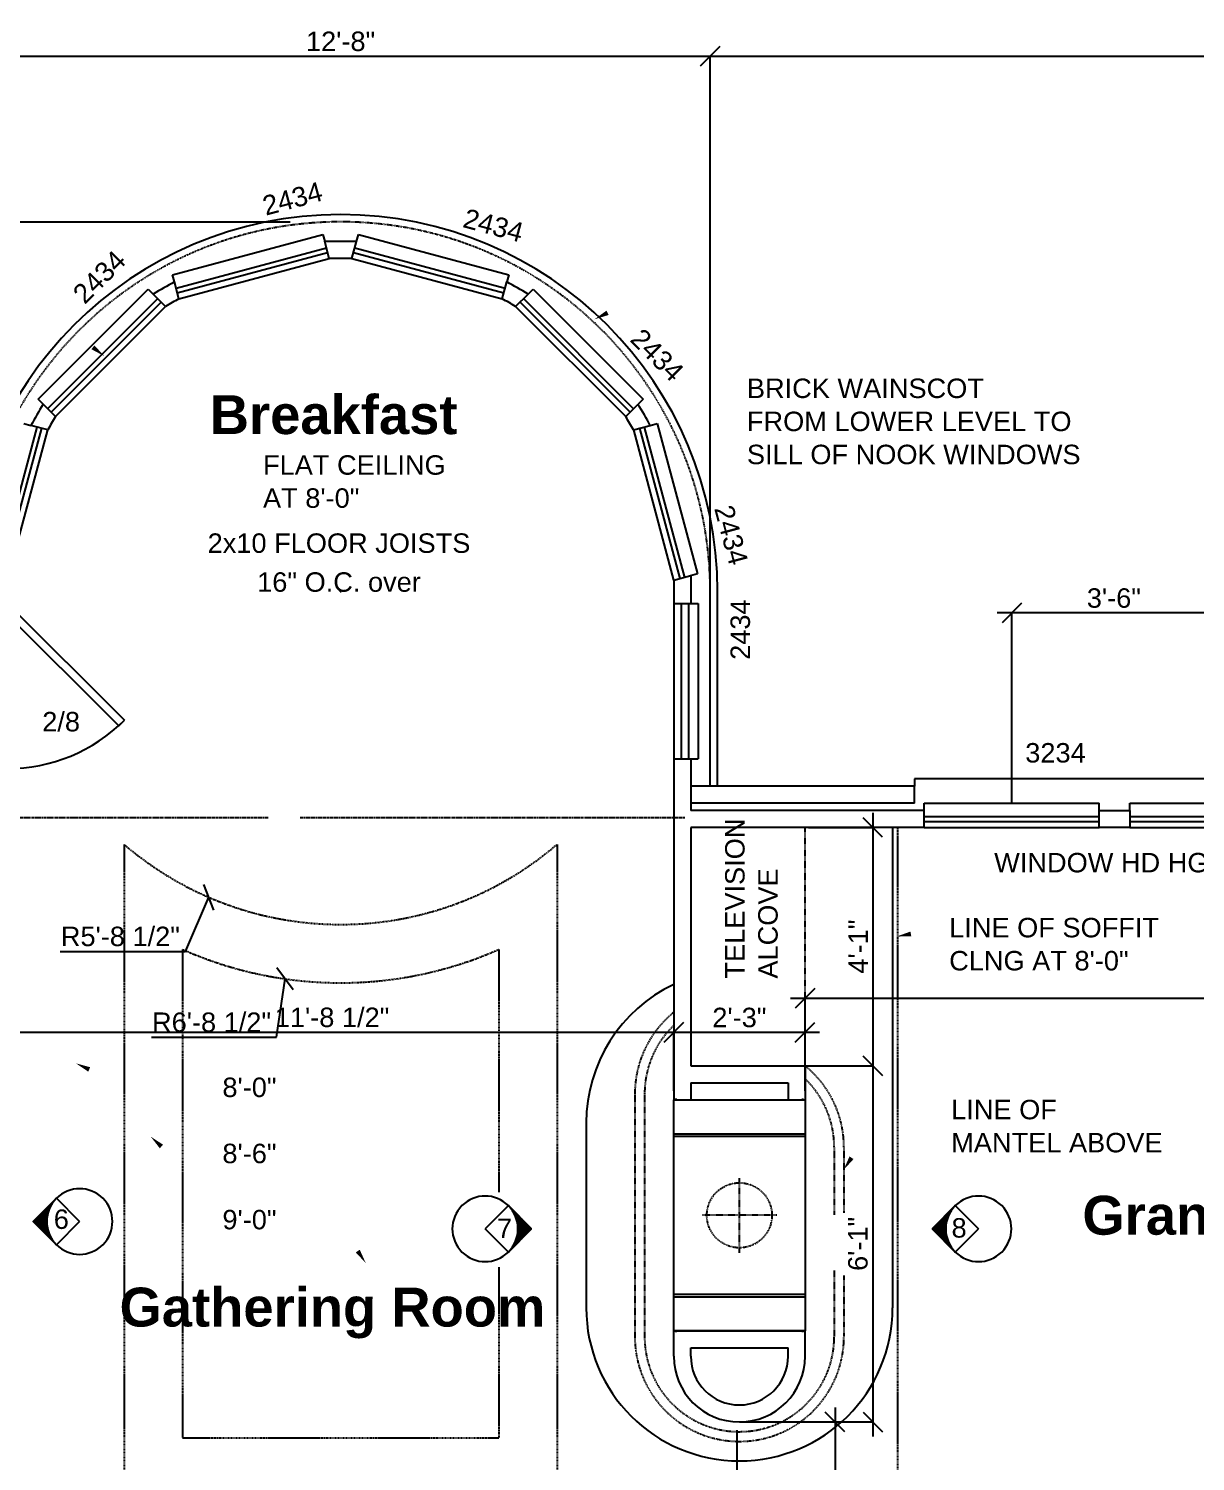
# Model space of a CAD drawing. Header units: inches. Extents: x 8 to 1535, y 73 to 1076.
# Drawn here: x 916.5 to 1156.4, y 733.8 to 1028.4 of the extents above; entities that cross this region are included whole.
import ezdxf
from ezdxf.enums import TextEntityAlignment as Align

# ---------------------------------------------------------------- set-up
doc = ezdxf.new("R2010")
doc.units = ezdxf.units.IN
doc.header["$MEASUREMENT"] = 0
for name, pattern in [('BEAM', [1.2, 0.6, -0.1, 0.15, -0.1, 0.15, -0.1]), ('SOFFIT', [0.37, 0.25, -0.05, 0.02, -0.05]), ('TINYDASH', [0.06, 0.03, -0.03])]:
    doc.linetypes.add(name, pattern=pattern)
for name, color, linetype in [('AR BRICK WALL', 2, 'Continuous'), ('AR DOOR', 2, 'Continuous'), ('AR FIREPLACE', 5, 'Continuous'), ('AR FIRESPEC', 13, 'Continuous'), ('AR GLAZING', 2, 'Continuous'), ('AR STAIR', 3, 'Continuous'), ('AR WALL', 7, 'Continuous'), ('BEAM', 7, 'BEAM'), ('BRIEF NOTE', 4, 'Continuous'), ('DASH3L', 3, 'TINYDASH'), ('DIMENSIONS', 2, 'Continuous'), ('GENERAL NOTE', 4, 'Continuous'), ('MEDIUM', 6, 'Continuous'), ('SOFFIT', 3, 'SOFFIT')]:
    doc.layers.add(name, color=color, linetype=linetype)
doc.styles.add('BRMNAMES', font='swisseb.ttf', dxfattribs={"oblique": 15, "height": 10})
doc.styles.add('DIMTXT', font='ARIAL.TTF', dxfattribs={"height": 4})
doc.styles.add('NOTES', font='ARIAL.TTF', dxfattribs={"height": 4})
doc.dimstyles.new('Arch', dxfattribs={"dimtxt": 0.1875, "dimasz": 4, "dimexe": 0.179993, "dimexo": 0.0625, "dimgap": 1, "dimtad": 1, "dimtoh": 1, "dimdec": 4, "dimzin": 0, "dimdsep": 46, "dimlunit": 4, "dimtxsty": 'DIMTXT', "dimblk1": 'OBLIQUE', "dimblk2": 'OBLIQUE', "dimsah": 1, "dimcen": 0.089996, "dimdle": 3, "dimadec": 0, "dimazin": 0, "dimtfac": 1, "dimtdec": 4, "dimtofl": 0, "dimtmove": 0, "dimatfit": 3, "dimldrblk": 'OBLIQUE', "dimfxl": 0, "dimfrac": 2, "dimtolj": 1, "dimtzin": 0, "dimarcsym": 0})

# ---------------------------------------------------------------- blocks, each defined once
blk = doc.blocks.new('_OBLIQUE')
at = {"color": 0, "linetype": 'ByBlock'}
blk.add_line((-0.5, -0.5), (0.5, 0.5), dxfattribs=at)
blk = doc.blocks.new('*D123')
at = {"layer": 'Defpoints', "color": 0}
for p in [(980.61, 912.64), (969.18, 832.98)]:
    blk.add_point(p, dxfattribs=at)
at = {"layer": 'DIMENSIONS', "color": 0, "lineweight": -2}
for p, q in [((980.52, 912.64), (980.7, 912.64)), ((980.61, 912.55), (980.61, 912.73)), ((967.45, 820.96), (969.18, 832.98)), ((941.72, 820.96), (967.45, 820.96))]:
    blk.add_line(p, q, dxfattribs=at)
at = {"layer": 'DIMENSIONS', "color": 0, "lineweight": -2, "xscale": 4, "yscale": 4, "zscale": 4, "rotation": 81.83113798123584}
blk.add_blockref('_OBLIQUE', (969.18, 832.98), dxfattribs=at)
at = {"layer": 'DIMENSIONS', "color": 0, "insert": (954.08, 824.03), "char_height": 4, "attachment_point": 5, "style": 'DIMTXT'}
blk.add_mtext('\\A1;R6\'-8 1/2"', dxfattribs=at)
blk = doc.blocks.new('*D124')
at = {"layer": 'Defpoints', "color": 0}
for p in [(980.61, 912.64), (953.51, 849.76)]:
    blk.add_point(p, dxfattribs=at)
at = {"layer": 'DIMENSIONS', "color": 0, "lineweight": -2}
for p, q in [((980.52, 912.64), (980.7, 912.64)), ((980.61, 912.55), (980.61, 912.73)), ((948.7, 838.61), (953.51, 849.76)), ((922.96, 838.61), (948.7, 838.61))]:
    blk.add_line(p, q, dxfattribs=at)
at = {"layer": 'DIMENSIONS', "color": 0, "lineweight": -2, "xscale": 4, "yscale": 4, "zscale": 4, "rotation": 66.67913988805327}
blk.add_blockref('_OBLIQUE', (953.51, 849.76), dxfattribs=at)
at = {"layer": 'DIMENSIONS', "color": 0, "insert": (935.33, 841.68), "char_height": 4, "attachment_point": 5, "style": 'DIMTXT'}
blk.add_mtext('\\A1;R5\'-8 1/2"', dxfattribs=at)
blk = doc.blocks.new('*X17')
at = {"color": 0}
for p, q in [((770.41, 743.5), (770.41, 743.5)), ((770.66, 743.25), (770.69, 743.25)), ((770.91, 743), (771, 743)), ((771.16, 742.75), (771.35, 742.75)), ((771.41, 742.5), (771.76, 742.5)), ((778.4, 742.5), (778.75, 742.5)), ((778.81, 742.75), (779, 742.75)), ((779.16, 743), (779.25, 743)), ((779.47, 743.25), (779.5, 743.25)), ((779.75, 743.5), (779.75, 743.5)), ((771.66, 742.25), (772.25, 742.25)), ((771.91, 742), (772.87, 742)), ((772.16, 741.75), (773.79, 741.75)), ((772.41, 741.5), (777.75, 741.5)), ((772.66, 741.25), (777.5, 741.25)), ((772.91, 741), (777.25, 741)), ((773.16, 740.75), (777, 740.75)), ((773.41, 740.5), (776.75, 740.5)), ((773.66, 740.25), (776.5, 740.25)), ((773.91, 740), (776.25, 740)), ((774.16, 739.75), (776, 739.75)), ((774.41, 739.5), (775.75, 739.5)), ((776.36, 741.75), (778, 741.75)), ((777.29, 742), (778.25, 742)), ((777.91, 742.25), (778.5, 742.25)), ((774.66, 739.25), (775.5, 739.25)), ((774.91, 739), (775.25, 739))]:
    blk.add_line(p, q, dxfattribs=at)
blk = doc.blocks.new('FIREPLACE 05')
at = {"layer": 'AR FIREPLACE'}
for p, q in [((-24, 26), (-23.75, 26)), ((-23.75, 26.5), (23.75, 26.5)), ((-23.75, -0.5), (-23.75, 26.5)), ((-16.75, -0.5), (-16.75, 26.5)), ((-16.25, -0.5), (-16.25, 26.5)), ((16.25, -0.5), (16.25, 26.5)), ((16.75, -0.5), (16.75, 26.5)), ((23.75, 26.5), (23.75, -0.5)), ((23.75, 26), (24, 26)), ((-23.75, 0), (-24, 0)), ((24, 0), (23.75, 0)), ((23.75, -0.5), (-23.75, -0.5))]:
    blk.add_line(p, q, dxfattribs=at)
at = {"layer": 'AR FIREPLACE', "linetype": 'TINYDASH'}
for p, q in [((0, 20.69), (0, 5.31)), ((7.69, 13), (-7.69, 13))]:
    blk.add_line(p, q, dxfattribs=at)
blk.add_circle((0, 13), 6.69, dxfattribs=at)
at = {"layer": 'AR FIRESPEC', "flags": 9}
for tag, p in [('DESCRIPTION', (7.86, 4.15)), ('COLOR', (7.86, 3.2)), ('MFR', (7.86, 5.09))]:
    blk.add_attdef(tag, text='', height=0.75, dxfattribs=at).set_placement(p, align=Align.CENTER)
blk = doc.blocks.new('*D128')
at = {"layer": 'Defpoints', "color": 0}
for p in [(1056.61, 1022.7), (904.61, 872.61), (1056.61, 872.61)]:
    blk.add_point(p, dxfattribs=at)
at = {"layer": 'DIMENSIONS', "color": 0, "lineweight": -2}
for p, q in [((901.61, 1022.7), (1059.61, 1022.7)), ((904.61, 872.67), (904.61, 1022.88)), ((1056.61, 872.67), (1056.61, 1022.88))]:
    blk.add_line(p, q, dxfattribs=at)
at = {"layer": 'DIMENSIONS', "color": 0, "lineweight": -2, "xscale": 4, "yscale": 4, "zscale": 4, "rotation": 180}
blk.add_blockref('_OBLIQUE', (904.61, 1022.7), dxfattribs=at)
at = {"layer": 'DIMENSIONS', "color": 0, "lineweight": -2, "xscale": 4, "yscale": 4, "zscale": 4}
blk.add_blockref('_OBLIQUE', (1056.61, 1022.7), dxfattribs=at)
at = {"layer": 'DIMENSIONS', "color": 0, "insert": (980.61, 1025.74), "char_height": 4, "attachment_point": 5, "style": 'DIMTXT'}
blk.add_mtext('\\A1;12\'-8"', dxfattribs=at)
blk = doc.blocks.new('*D129')
at = {"layer": 'Defpoints', "color": 0}
for p in [(1296.61, 1022.7), (1056.61, 872.61), (1296.61, 872.61)]:
    blk.add_point(p, dxfattribs=at)
at = {"layer": 'DIMENSIONS', "color": 0, "lineweight": -2}
for p, q in [((1053.61, 1022.7), (1299.61, 1022.7)), ((1056.61, 872.67), (1056.61, 1022.88)), ((1296.61, 872.67), (1296.61, 1022.88))]:
    blk.add_line(p, q, dxfattribs=at)
at = {"layer": 'DIMENSIONS', "color": 0, "lineweight": -2, "xscale": 4, "yscale": 4, "zscale": 4, "rotation": 180}
blk.add_blockref('_OBLIQUE', (1056.61, 1022.7), dxfattribs=at)
at = {"layer": 'DIMENSIONS', "color": 0, "lineweight": -2, "xscale": 4, "yscale": 4, "zscale": 4}
blk.add_blockref('_OBLIQUE', (1296.61, 1022.7), dxfattribs=at)
at = {"layer": 'DIMENSIONS', "color": 0, "insert": (1176.61, 1025.74), "char_height": 4, "attachment_point": 5, "style": 'DIMTXT'}
blk.add_mtext("\\A1;20'", dxfattribs=at)
blk = doc.blocks.new('*D135')
at = {"layer": 'Defpoints', "color": 0}
for p in [(1288.11, 833.61), (1076.11, 828.97), (1076.11, 809.86)]:
    blk.add_point(p, dxfattribs=at)
at = {"layer": 'DIMENSIONS', "color": 0, "lineweight": -2}
for p, q in [((1288.11, 833.55), (1288.11, 828.79)), ((1291.11, 828.97), (1073.11, 828.97)), ((1076.11, 809.92), (1076.11, 829.15))]:
    blk.add_line(p, q, dxfattribs=at)
at = {"layer": 'DIMENSIONS', "color": 0, "lineweight": -2, "xscale": 4, "yscale": 4, "zscale": 4, "rotation": 180}
blk.add_blockref('_OBLIQUE', (1076.11, 828.97), dxfattribs=at)
at = {"layer": 'DIMENSIONS', "color": 0, "lineweight": -2, "xscale": 4, "yscale": 4, "zscale": 4}
blk.add_blockref('_OBLIQUE', (1288.11, 828.97), dxfattribs=at)
at = {"layer": 'DIMENSIONS', "color": 0, "insert": (1205.2, 832.01), "char_height": 4, "attachment_point": 5, "style": 'DIMTXT'}
blk.add_mtext('\\A1;17\'-8"', dxfattribs=at)
blk = doc.blocks.new('*D136')
at = {"layer": 'Defpoints', "color": 0}
for p in [(1049.11, 821.97), (1049.11, 809.86), (1076.11, 809.86)]:
    blk.add_point(p, dxfattribs=at)
at = {"layer": 'DIMENSIONS', "color": 0, "lineweight": -2}
for p, q in [((1079.11, 821.97), (1046.11, 821.97)), ((1049.11, 809.92), (1049.11, 822.15)), ((1076.11, 809.92), (1076.11, 822.15))]:
    blk.add_line(p, q, dxfattribs=at)
at = {"layer": 'DIMENSIONS', "color": 0, "lineweight": -2, "xscale": 4, "yscale": 4, "zscale": 4, "rotation": 180}
blk.add_blockref('_OBLIQUE', (1049.11, 821.97), dxfattribs=at)
at = {"layer": 'DIMENSIONS', "color": 0, "lineweight": -2, "xscale": 4, "yscale": 4, "zscale": 4}
blk.add_blockref('_OBLIQUE', (1076.11, 821.97), dxfattribs=at)
at = {"layer": 'DIMENSIONS', "color": 0, "insert": (1062.61, 825.01), "char_height": 4, "attachment_point": 5, "style": 'DIMTXT'}
blk.add_mtext('\\A1;2\'-3"', dxfattribs=at)
blk = doc.blocks.new('*D137')
at = {"layer": 'Defpoints', "color": 0}
for p in [(908.61, 839.61), (908.61, 821.97), (1049.11, 809.86)]:
    blk.add_point(p, dxfattribs=at)
at = {"layer": 'DIMENSIONS', "color": 0, "lineweight": -2}
for p, q in [((908.61, 839.55), (908.61, 821.79)), ((1052.11, 821.97), (905.61, 821.97)), ((1049.11, 809.92), (1049.11, 822.15))]:
    blk.add_line(p, q, dxfattribs=at)
at = {"layer": 'DIMENSIONS', "color": 0, "lineweight": -2, "xscale": 4, "yscale": 4, "zscale": 4, "rotation": 180}
blk.add_blockref('_OBLIQUE', (908.61, 821.97), dxfattribs=at)
at = {"layer": 'DIMENSIONS', "color": 0, "lineweight": -2, "xscale": 4, "yscale": 4, "zscale": 4}
blk.add_blockref('_OBLIQUE', (1049.11, 821.97), dxfattribs=at)
at = {"layer": 'DIMENSIONS', "color": 0, "insert": (978.86, 825.04), "char_height": 4, "attachment_point": 5, "style": 'DIMTXT'}
blk.add_mtext('\\A1;11\'-8 1/2"', dxfattribs=at)
blk = doc.blocks.new('DOOR 02-45')
for p, q in [((0, 0), (0.7069, 0.7069)), ((0.7413, 0.6725), (0.7069, 0.7069)), ((0.0344, -0.0344), (0.7413, 0.6725)), ((0, 0), (0.0344, -0.0344))]:
    blk.add_line(p, q)
blk.add_arc((0, 0), 0.9997, 0, 45)
blk = doc.blocks.new('WIND0W 01')
for p, q in [((-1, 5), (1, 5)), ((-1, 0), (-1, 5)), ((1, 0), (1, 5)), ((-1, 3), (1, 3)), ((-1, 1.5), (1, 1.5)), ((-1, 0), (1, 0))]:
    blk.add_line(p, q)
blk = doc.blocks.new('*X15')
at = {"color": 0}
for p, q in [((774.41, 757.25), (775.75, 757.25)), ((774.66, 757.5), (775.5, 757.5)), ((774.91, 757.75), (775.25, 757.75)), ((771.41, 754.25), (771.75, 754.25)), ((771.66, 754.5), (772.24, 754.5)), ((771.91, 754.75), (772.86, 754.75)), ((772.16, 755), (773.78, 755)), ((772.41, 755.25), (777.75, 755.25)), ((772.66, 755.5), (777.5, 755.5)), ((772.91, 755.75), (777.25, 755.75)), ((773.16, 756), (777, 756)), ((773.41, 756.25), (776.75, 756.25)), ((773.66, 756.5), (776.5, 756.5)), ((773.91, 756.75), (776.25, 756.75)), ((774.16, 757), (776, 757)), ((776.38, 755), (778, 755)), ((777.3, 754.75), (778.25, 754.75)), ((777.92, 754.5), (778.5, 754.5)), ((778.41, 754.25), (778.75, 754.25)), ((770.41, 753.25), (770.41, 753.25)), ((770.66, 753.5), (770.68, 753.5)), ((770.91, 753.75), (770.99, 753.75)), ((771.16, 754), (771.35, 754)), ((778.81, 754), (779, 754)), ((779.16, 753.75), (779.25, 753.75)), ((779.47, 753.5), (779.5, 753.5)), ((779.75, 753.25), (779.75, 753.25))]:
    blk.add_line(p, q, dxfattribs=at)
blk = doc.blocks.new('*D153')
at = {"layer": 'Defpoints', "color": 0}
for p in [(1076.74, 864.11), (1076.11, 815.11), (1090.04, 815.11)]:
    blk.add_point(p, dxfattribs=at)
at = {"layer": 'DIMENSIONS', "color": 0, "lineweight": -2}
for p, q in [((1090.04, 867.11), (1090.04, 812.11)), ((1076.8, 864.11), (1090.22, 864.11)), ((1076.18, 815.11), (1090.22, 815.11))]:
    blk.add_line(p, q, dxfattribs=at)
at = {"layer": 'DIMENSIONS', "color": 0, "lineweight": -2, "xscale": 4, "yscale": 4, "zscale": 4}
for p, rotation in [((1090.04, 864.11), 90), ((1090.04, 815.11), 270)]:
    blk.add_blockref('_OBLIQUE', p, dxfattribs=dict(at, rotation=rotation))
at = {"layer": 'DIMENSIONS', "color": 0, "insert": (1087.04, 839.61), "char_height": 4, "attachment_point": 5, "rotation": 90, "style": 'DIMTXT'}
blk.add_mtext('\\A1;4\'-1"', dxfattribs=at)
blk = doc.blocks.new('*D154')
at = {"layer": 'Defpoints', "color": 0}
for p in [(1076.11, 815.11), (1062.61, 741.86), (1090.04, 741.86)]:
    blk.add_point(p, dxfattribs=at)
at = {"layer": 'DIMENSIONS', "color": 0, "lineweight": -2}
for p, q in [((1090.04, 818.11), (1090.04, 738.86)), ((1076.18, 815.11), (1090.22, 815.11)), ((1062.68, 741.86), (1090.22, 741.86))]:
    blk.add_line(p, q, dxfattribs=at)
at = {"layer": 'DIMENSIONS', "color": 0, "lineweight": -2, "xscale": 4, "yscale": 4, "zscale": 4}
for p, rotation in [((1090.04, 815.11), 90), ((1090.04, 741.86), 270)]:
    blk.add_blockref('_OBLIQUE', p, dxfattribs=dict(at, rotation=rotation))
at = {"layer": 'DIMENSIONS', "color": 0, "insert": (1087, 778.48), "char_height": 4, "attachment_point": 5, "rotation": 90, "style": 'DIMTXT'}
blk.add_mtext('\\A1;6\'-1"', dxfattribs=at)
blk = doc.blocks.new('*D159')
at = {"layer": 'Defpoints', "color": 0}
for p in [(1062.61, 741.86), (1065.61, 688.61), (1082.27, 688.61)]:
    blk.add_point(p, dxfattribs=at)
at = {"layer": 'DIMENSIONS', "color": 0, "lineweight": -2}
for p, q in [((1082.27, 744.86), (1082.27, 685.61)), ((1062.68, 741.86), (1082.45, 741.86)), ((1065.68, 688.61), (1082.45, 688.61))]:
    blk.add_line(p, q, dxfattribs=at)
at = {"layer": 'DIMENSIONS', "color": 0, "lineweight": -2, "xscale": 4, "yscale": 4, "zscale": 4}
for p, rotation in [((1082.27, 741.86), 90), ((1082.27, 688.61), 270)]:
    blk.add_blockref('_OBLIQUE', p, dxfattribs=dict(at, rotation=rotation))
at = {"layer": 'DIMENSIONS', "color": 0, "insert": (1079.2, 705.85), "char_height": 4, "attachment_point": 5, "rotation": 90, "style": 'DIMTXT'}
blk.add_mtext('\\A1;4\'-5 1/2"', dxfattribs=at)
blk = doc.blocks.new('*D170')
at = {"layer": 'Defpoints', "color": 0}
for p in [(1118.61, 908.22), (1118.61, 869.11), (1160.61, 869.11)]:
    blk.add_point(p, dxfattribs=at)
at = {"layer": 'DIMENSIONS', "color": 0, "lineweight": -2}
for p, q in [((1163.61, 908.22), (1115.61, 908.22)), ((1118.61, 869.17), (1118.61, 908.4)), ((1160.61, 869.17), (1160.61, 908.4))]:
    blk.add_line(p, q, dxfattribs=at)
at = {"layer": 'DIMENSIONS', "color": 0, "lineweight": -2, "xscale": 4, "yscale": 4, "zscale": 4, "rotation": 180}
blk.add_blockref('_OBLIQUE', (1118.61, 908.22), dxfattribs=at)
at = {"layer": 'DIMENSIONS', "color": 0, "lineweight": -2, "xscale": 4, "yscale": 4, "zscale": 4}
blk.add_blockref('_OBLIQUE', (1160.61, 908.22), dxfattribs=at)
at = {"layer": 'DIMENSIONS', "color": 0, "insert": (1139.61, 911.26), "char_height": 4, "attachment_point": 5, "style": 'DIMTXT'}
blk.add_mtext('\\A1;3\'-6"', dxfattribs=at)
blk = doc.blocks.new('*D190')
at = {"layer": 'Defpoints', "color": 0}
for p in [(623.22, 988.61), (970.32, 988.61), (720.61, 176.61)]:
    blk.add_point(p, dxfattribs=at)
at = {"layer": 'DIMENSIONS', "color": 0, "lineweight": -2}
for p, q in [((623.22, 173.61), (623.22, 991.61)), ((970.25, 988.61), (623.04, 988.61)), ((720.55, 176.61), (623.04, 176.61))]:
    blk.add_line(p, q, dxfattribs=at)
at = {"layer": 'DIMENSIONS', "color": 0, "lineweight": -2, "xscale": 4, "yscale": 4, "zscale": 4}
for p, rotation in [((623.22, 988.61), 90), ((623.22, 176.61), 270)]:
    blk.add_blockref('_OBLIQUE', p, dxfattribs=dict(at, rotation=rotation))
at = {"layer": 'DIMENSIONS', "color": 0, "insert": (620.18, 582.61), "char_height": 4, "attachment_point": 5, "rotation": 90, "style": 'DIMTXT'}
blk.add_mtext('\\A1;67\'-8"', dxfattribs=at)
blk = doc.blocks.new('*D193')
at = {"layer": 'Defpoints', "color": 0}
for p in [(641.06, 988.61), (970.32, 988.61), (748.61, 872.61)]:
    blk.add_point(p, dxfattribs=at)
at = {"layer": 'DIMENSIONS', "color": 0, "lineweight": -2}
for p, q in [((641.06, 869.61), (641.06, 991.61)), ((970.25, 988.61), (640.88, 988.61)), ((748.55, 872.61), (640.88, 872.61))]:
    blk.add_line(p, q, dxfattribs=at)
at = {"layer": 'DIMENSIONS', "color": 0, "lineweight": -2, "xscale": 4, "yscale": 4, "zscale": 4}
for p, rotation in [((641.06, 988.61), 90), ((641.06, 872.61), 270)]:
    blk.add_blockref('_OBLIQUE', p, dxfattribs=dict(at, rotation=rotation))
at = {"layer": 'DIMENSIONS', "color": 0, "insert": (638.01, 930.61), "char_height": 4, "attachment_point": 5, "rotation": 90, "style": 'DIMTXT'}
blk.add_mtext('\\A1;9\'-8"', dxfattribs=at)

msp = doc.modelspace()

# ---------------------------------------------------------------- linework, layer by layer
at = {"layer": 'AR BRICK WALL', "linetype": 'TINYDASH'}
msp.add_line((1056.61381, 872.60809), (1056.61381, 912.63686), dxfattribs=at)
at = {"layer": 'AR BRICK WALL'}
for p, q in [((1058.11381, 872.60809), (1058.11381, 912.63686)), ((1052.61381, 872.60809), (1052.61381, 869.10809)), ((1098.61381, 872.60809), (1052.61381, 872.60809)), ((1098.61381, 869.10809), (1098.61381, 872.60809)), ((1098.61381, 869.10809), (1052.61381, 869.10809))]:
    msp.add_line(p, q, dxfattribs=at)
msp.add_arc((980.61381, 912.63686), 77.5, 0, 180, dxfattribs=at)
at = {"layer": 'AR BRICK WALL', "linetype": 'TINYDASH'}
msp.add_arc((980.61381, 912.63686), 76, 0, 180, dxfattribs=at)
at = {"layer": 'AR GLAZING'}
for p, q in [((946.05089, 977.73465), (976.96051, 986.01686)), ((976.96051, 986.01686), (977.34874, 984.56797)), ((983.87887, 984.56797), (984.2671, 986.01686)), ((984.2671, 986.01686), (1015.17672, 977.73465)), ((946.77515, 975.03167), (977.68478, 983.31388)), ((947.03397, 974.06574), (977.9436, 982.34795)), ((947.37, 972.81164), (978.27963, 981.09385)), ((982.94798, 981.09385), (1013.85761, 972.81164)), ((983.28402, 982.34795), (1014.19364, 974.06574)), ((983.54284, 983.31388), (1014.45246, 975.03167)), ((946.43912, 976.28576), (946.05089, 977.73465)), ((1015.17672, 977.73465), (1014.7885, 976.28576)), ((918.39482, 952.20394), (941.02224, 974.83136)), ((920.37355, 950.22522), (943.00096, 972.85264)), ((941.02224, 974.83136), (942.0829, 973.7707)), ((1018.22665, 972.85264), (1040.85407, 950.22522)), ((1019.14471, 973.7707), (1020.20537, 974.83136)), ((1020.20537, 974.83136), (1042.83279, 952.20394)), ((921.08065, 949.51812), (943.70807, 972.14553)), ((921.99871, 948.60005), (944.62613, 971.22747)), ((1016.60148, 971.22747), (1039.2289, 948.60005)), ((1017.51954, 972.14553), (1040.14696, 949.51812)), ((919.45548, 951.14328), (918.39482, 952.20394)), ((1042.83279, 952.20394), (1041.77213, 951.14328)), ((909.91231, 915.54141), (918.19452, 946.45103)), ((910.87823, 915.28259), (919.16044, 946.19221)), ((912.13233, 914.94655), (920.41454, 945.85618)), ((915.49153, 947.1753), (916.94042, 946.78707)), ((1040.81307, 945.85618), (1049.09528, 914.94655)), ((1042.06717, 946.19221), (1050.34938, 915.28259)), ((1043.0331, 946.45103), (1051.31531, 915.54141)), ((1044.28719, 946.78707), (1045.73608, 947.1753)), ((1045.73608, 947.1753), (1054.01829, 916.26567)), ((1054.01829, 916.26567), (1052.5694, 915.87744)), ((1264.61381, 874.10809), (1098.61381, 874.10809)), ((1098.61381, 874.10809), (1098.61381, 872.60809)), ((1100.61381, 867.60809), (1100.61381, 869.10809)), ((1100.61381, 869.10809), (1136.61381, 869.10809)), ((1136.61381, 867.60809), (1136.61381, 869.10809)), ((1142.86381, 867.60809), (1142.86381, 869.10809)), ((1142.86381, 869.10809), (1178.36381, 869.10809)), ((1100.61381, 866.35809), (1136.61381, 866.35809)), ((1142.86381, 866.35809), (1178.36381, 866.35809)), ((1100.61381, 865.35809), (1136.61381, 865.35809)), ((1100.61381, 864.10809), (1136.61381, 864.10809)), ((1142.86381, 865.35809), (1178.36381, 865.35809)), ((1142.86381, 864.10809), (1178.36381, 864.10809))]:
    msp.add_line(p, q, dxfattribs=at)
at = {"layer": 'AR STAIR'}
msp.add_line((1062.11381, 740.17965), (1062.11381, 688.60809), dxfattribs=at)
at = {"layer": 'AR WALL'}
for p, q in [((978.27963, 981.09385), (977.34874, 984.56797)), ((982.94798, 981.09385), (983.87887, 984.56797)), ((947.37, 972.81164), (946.43912, 976.28576)), ((1013.85761, 972.81164), (1014.7885, 976.28576)), ((944.62613, 971.22747), (942.0829, 973.7707)), ((1016.60148, 971.22747), (1019.14471, 973.7707)), ((921.99871, 948.60005), (919.45548, 951.14328)), ((1039.2289, 948.60005), (1041.77213, 951.14328)), ((920.41454, 945.85618), (916.94042, 946.78707)), ((1040.81307, 945.85618), (1044.28719, 946.78707)), ((1049.11381, 914.95152), (1052.61381, 915.88934)), ((1049.11381, 914.95152), (1049.11381, 910.19151)), ((1052.61381, 915.88934), (1052.61381, 910.19151)), ((1049.11381, 910.19151), (1052.61381, 910.19151)), ((1049.11381, 878.19151), (1049.11381, 808.10809)), ((1049.11381, 878.19151), (1052.61381, 878.19151)), ((1052.61381, 878.19151), (1052.61381, 867.60809)), ((1100.61381, 867.60809), (1052.61381, 867.60809)), ((1100.61381, 864.10809), (1100.61381, 867.60809)), ((1136.61381, 864.10809), (1136.61381, 867.60809)), ((1136.61381, 867.60809), (1142.86381, 867.60809)), ((1142.86381, 867.60809), (1142.86381, 864.10809)), ((1052.61381, 864.10809), (1052.61381, 815.10809)), ((1100.61381, 864.10809), (1052.61381, 864.10809)), ((1142.86381, 864.10809), (1136.61381, 864.10809)), ((1052.61381, 815.10809), (1076.11381, 815.10809)), ((1076.11381, 815.10809), (1076.11381, 808.10809)), ((1052.61381, 811.60809), (1072.61381, 811.60809)), ((1052.61381, 811.60809), (1052.61381, 808.10809)), ((1072.61381, 811.60809), (1072.61381, 808.10809)), ((1049.11381, 808.10809), (1076.11381, 808.10809)), ((1049.11381, 808.10809), (1052.61381, 808.10809)), ((1072.61381, 808.10809), (1076.11381, 808.10809)), ((1049.11381, 760.60809), (1076.11381, 760.60809)), ((1049.11381, 755.35809), (1049.11381, 760.60809)), ((1049.11381, 760.60809), (1076.11381, 760.60809)), ((1076.11381, 755.35809), (1076.11381, 760.60809)), ((1052.61381, 757.10809), (1072.61381, 757.10809)), ((1052.61381, 755.35809), (1052.61381, 757.10809)), ((1072.61381, 755.35809), (1072.61381, 757.10809))]:
    msp.add_line(p, q, dxfattribs=at)
for centre, radius, start, end in [((980.61381, 864.54771), 120.06467, 88.4416947, 91.5583053), ((980.61381, 834.03777), 147.07461, 89.0906383, 90.9093617), ((979.86381, 913.36238), 71.25, 117.9770885, 122.0229115), ((981.36381, 913.36238), 71.25, 57.9770885, 62.0229115), ((979.86381, 913.36238), 67.75, 118.6601499, 121.3398501), ((981.36381, 913.36238), 67.75, 58.6601499, 61.3398501), ((979.86381, 913.36238), 71.25, 147.9770885, 152.0229115), ((981.36381, 913.36238), 71.25, 27.9770885, 32.0229115), ((979.86381, 913.36238), 67.75, 148.6601499, 151.3398501), ((981.36381, 913.36238), 67.75, 28.6601499, 31.3398501), ((1062.61381, 755.35809), 13.5, 180, 0), ((1062.61381, 755.35809), 10, 180, 0)]:
    msp.add_arc(centre, radius, start, end, dxfattribs=at)
at = {"layer": 'BEAM'}
for p, q in [((907.49234, 866.17692), (965.71645, 866.17692)), ((972.32124, 866.17692), (1051.37539, 866.17692))]:
    msp.add_line(p, q, dxfattribs=at)
at = {"layer": 'DASH3L'}
for p, q in [((1076.11381, 815.10809), (1076.11381, 864.10809)), ((1041.11381, 809.35809), (1041.11381, 759.35809)), ((1043.11381, 809.35809), (1043.11381, 759.35809)), ((1082.11381, 798.37488), (1082.11381, 784.42416)), ((1084.11381, 798.37488), (1084.11381, 784.85022)), ((1082.11381, 773.03654), (1082.11381, 759.35809)), ((1084.11381, 771.952), (1084.11381, 759.35809))]:
    msp.add_line(p, q, dxfattribs=at)
for centre, radius, start, end in [((1062.61381, 809.35809), 21.5, 128.8958713, 180), ((1062.61381, 809.35809), 19.5, 133.8130615, 180), ((1062.61381, 798.37488), 21.5, 0, 51.1041287), ((1062.61381, 798.37488), 19.5, 0, 46.1869385), ((1062.61381, 759.35809), 21.5, 180, 0), ((1062.61381, 759.35809), 19.5, 180, 0)]:
    msp.add_arc(centre, radius, start, end, dxfattribs=at)
at = {"layer": 'GENERAL NOTE'}
for p, q in [((926.95453, 783.07794), (922.18156, 787.85091)), ((1015.10635, 786.34572), (1010.33338, 781.57275)), ((1107.00996, 786.34572), (1111.78293, 781.57275)), ((926.95453, 783.07794), (922.18156, 778.30496)), ((1015.10635, 776.79978), (1010.33338, 781.57275)), ((1107.00996, 776.79978), (1111.78293, 781.57275))]:
    msp.add_line(p, q, dxfattribs=at)
for points in [[(1032.8211, 968.60147, 0, 0.99, 0), (1035.5052, 969.94147, 0, 0, -0.420449086), (1067.37735, 958.91812, 0, 0, 1.064324707)], [(932.05845, 961.01121, 0, 0.99, 0), (929.68238, 962.84269, 0, 0, 0.242356395), (892.9581, 969.56868, 0, 0, 1.634913881)], [(1020.23753, 918.57608, 0, 16, 0), (1016.23753, 918.57608, 0, 0, 0), (944.32851, 918.57608, 16, 0, 0), (940.32851, 918.57608, 0, 0, 0)], [(1094.91696, 841.67232, 0, 0.99, 0), (1097.86782, 842.2131, 0, 0, -0.114460229), (1103.18285, 841.96484, 0, 0, 0.450397107)], [(926.19339, 815.60454, 0, 0.99, 0), (928.9175, 814.34786, 0, 0, 0.130540002), (954.14486, 809.94947, 0, 0, -1.505336107)], [(1084.02142, 793.68144, 0, 0.99, 0), (1085.66642, 796.19022, 0, 0, -0.188176874), (1102.25064, 803.75212, 0, 0, 0.329067106)], [(941.56934, 800.53725, 0, 0.99, 0), (943.77333, 798.50196, 0, 0, 0.265157358), (952.55971, 796.47024, 0, 0, -0.474009637)], [(985.79501, 774.50841, 0, 0.99, 0), (984.13825, 777.00944, 0, 0, 0.318913368), (967.93566, 783.26215, 0, 0, -3.328829161)]]:
    msp.add_lwpolyline(points, format="xyseb", dxfattribs=at)
for points in [[(922.18156, 787.85091), (917.40859, 783.07794), (922.18156, 778.30496)], [(1019.87932, 781.57275), (1015.10635, 786.34572)], [(1107.00996, 786.34572), (1102.23699, 781.57275)], [(1015.10635, 776.79978), (1019.87932, 781.57275)], [(1102.23699, 781.57275), (1107.00996, 776.79978)]]:
    msp.add_lwpolyline(points, dxfattribs=at)
for centre, start, end in [((926.95453, 783.07794), 45, 135), ((926.95453, 783.07794), 135, 225), ((926.95453, 783.07794), 315, 45), ((1010.33338, 781.57275), 45, 135), ((1111.78293, 781.57275), 45, 135), ((1010.33338, 781.57275), 135, 225), ((1010.33338, 781.57275), 315, 45), ((1111.78293, 781.57275), 135, 225), ((1111.78293, 781.57275), 315, 45), ((926.95453, 783.07794), 225, 315), ((1010.33338, 781.57275), 225, 315), ((1111.78293, 781.57275), 225, 315)]:
    msp.add_arc(centre, 6.75, start, end, dxfattribs=at)
at = {"layer": 'MEDIUM'}
for p, q in [((1094.11381, 864.10809), (1094.11381, 765.35809)), ((1031.11381, 803.35809), (1031.11381, 765.35809))]:
    msp.add_line(p, q, dxfattribs=at)
for centre, start, end in [((1062.61381, 803.35809), 115.3769335, 180), ((1062.61381, 765.35809), 180, 0)]:
    msp.add_arc(centre, 31.5, start, end, dxfattribs=at)
at = {"layer": 'SOFFIT'}
for p, q in [((1095.11381, 864.10809), (1095.11381, 688.60809)), ((936.11381, 860.59221), (936.11381, 726.60809)), ((1025.11381, 860.59221), (1025.11381, 726.60809)), ((948.11381, 839.01582), (948.11381, 738.60809)), ((1013.11381, 839.01582), (1013.11381, 789.08141)), ((1013.11381, 773.69141), (1013.11381, 738.60809)), ((948.11381, 738.60809), (1013.11381, 738.60809))]:
    msp.add_line(p, q, dxfattribs=at)
for radius, start, end in [(68.47551, 229.4683992, 310.5316008), (80.47551, 246.1809459, 293.8190541)]:
    msp.add_arc((980.61381, 912.63686), radius, start, end, dxfattribs=at)

# ---------------------------------------------------------------- block references
at = {"layer": 'AR DOOR', "xscale": 34, "yscale": 34, "zscale": 34, "rotation": 270}
msp.add_blockref('DOOR 02-45', (912.11381, 910.19151), dxfattribs=at)
at = {"layer": 'AR FIREPLACE', "rotation": 270}
msp.add_blockref('FIREPLACE 05', (1049.61381, 784.35809), dxfattribs=at)
at = {"layer": 'AR GLAZING', "xscale": 16, "zscale": 16, "rotation": 270}
msp.add_blockref('WIND0W 01', (1049.11381, 894.19151), dxfattribs=at)
at = {"layer": 'GENERAL NOTE'}
for name, p, rotation in [('*X17', (178.57797, 1558.15725), 270), ('*X15', (261.95682, 1556.65206), 270), ('*X15', (1860.15948, 6.49343), 90)]:
    msp.add_blockref(name, p, dxfattribs=dict(at, rotation=rotation))

# ---------------------------------------------------------------- texts
at = {"layer": 'BRIEF NOTE', "style": 'BRMNAMES'}
for s, p in [('Breakfast', (979.17746, 944.9976)), ('Grand Room', (1166.97798, 780.36929)), ('Gathering Room', (978.93097, 761.47703))]:
    msp.add_text(s, height=8, dxfattribs=at).set_placement(p, align=Align.CENTER)
at = {"layer": 'GENERAL NOTE', "style": 'NOTES'}
for s, rotation, p in [('2434', 15, (965.22328, 989.89248)), ('2434', 345, (1005.51699, 987.60656)), ('2434', 45, (928.0127, 971.51727)), ('2434', 315, (1039.91252, 964.24068)), ('2434', 285, (1057.40212, 929.7291)), ('2434', 90, (1064.78828, 898.57149)), ('TELEVISION', 90, (1063.67867, 833.02609)), ('ALCOVE', 90, (1070.47867, 833.02609))]:
    msp.add_text(s, height=4, rotation=rotation, dxfattribs=at).set_placement(p)
for s, p in [('BRICK WAINSCOT', (1064.15422, 952.41091)), ('FROM LOWER LEVEL TO', (1064.15422, 945.61091)), ('SILL OF NOOK WINDOWS', (1064.15422, 938.81091)), ('FLAT CEILING', (964.65968, 936.64136)), ('AT 8\'-0"', (964.65968, 929.84136)), ('3234', (1121.3923, 877.46178)), ('WINDOW HD HGT TO BE 7\'4" THIS WALL', (1114.99729, 854.87419)), ('LINE OF SOFFIT', (1105.74586, 841.50961)), ('CLNG AT 8\'-0"', (1105.74586, 834.70961)), ('8\'-0"', (956.31123, 808.67126)), ('LINE OF', (1106.16067, 804.10072)), ('MANTEL ABOVE', (1106.16067, 797.30072)), ('8\'-6"', (956.31123, 795.07126)), ('9\'-0"', (956.31123, 781.47126))]:
    msp.add_text(s, height=4, dxfattribs=at).set_placement(p)
for s, p in [('2x10 FLOOR JOISTS', (980.28302, 920.57608)), ('16" O.C. over', (980.28302, 912.57608)), ('2/8', (923.14664, 883.86383))]:
    msp.add_text(s, height=4, dxfattribs=at).set_placement(p, align=Align.CENTER)
for s, p in [('6', (923.18432, 783.55865)), ('7', (1014.33233, 781.66678)), ('8', (1107.78646, 781.7722))]:
    msp.add_text(s, height=4, dxfattribs=at).set_placement(p, align=Align.MIDDLE)

# ---------------------------------------------------------------- dimensions: what is measured, and where the dimension line sits
at = {"layer": 'DIMENSIONS'}
for base, p1, p2, picture, middle in [((1056.61381, 1022.70143), (904.61381, 872.60809), (1056.61381, 872.60809), '*D128', (980.61381, 1025.74372)), ((1296.61381, 1022.70143), (1056.61381, 872.60809), (1296.61381, 872.60809), '*D129', (1176.61381, 1025.74372)), ((1118.61381, 908.2161), (1160.61381, 869.10809), (1118.61381, 869.10809), '*D170', (1139.61381, 911.25976)), ((908.61381, 821.96739), (1049.11381, 809.85809), (908.61381, 839.60809), '*D137', (978.86381, 825.0356)), ((1049.11381, 821.96739), (1076.11381, 809.85809), (1049.11381, 809.85809), '*D136', (1062.61381, 825.01105))]:
    dim = msp.add_linear_dim(base=base, p1=p1, p2=p2, dimstyle='Arch', dxfattribs=at)
    dim.commit()
    dim.dimension.update_dxf_attribs({"geometry": picture, "text_midpoint": middle})
for base, p1, p2, picture, middle in [((623.2245, 988.6059), (720.61381, 176.60809), (970.31605, 988.6059), '*D190', (620.18221, 582.60699)), ((641.05723, 988.6059), (748.61381, 872.60809), (970.31605, 988.6059), '*D193', (638.01494, 930.60699)), ((1090.04499, 815.10809), (1076.73881, 864.10809), (1076.11381, 815.10809), '*D153', (1087.0368, 839.60809))]:
    dim = msp.add_linear_dim(base=base, p1=p1, p2=p2, angle=90, dimstyle='Arch', dxfattribs=at)
    dim.commit()
    dim.dimension.update_dxf_attribs({"geometry": picture, "text_midpoint": middle})
for mpoint, picture, middle in [((953.50573, 849.75564), '*D124', (935.33145, 841.67895)), ((969.17896, 832.97789), '*D123', (954.08477, 824.03282))]:
    dim = msp.add_radius_dim(center=(980.61381, 912.63686), mpoint=mpoint, dimstyle='Arch', dxfattribs=at)
    dim.commit()
    dim.dimension.update_dxf_attribs({"geometry": picture, "text_midpoint": middle})
dim = msp.add_linear_dim(base=(1076.11381, 828.96739), p1=(1288.11381, 833.61135), p2=(1076.11381, 809.85809), dimstyle='Arch', dxfattribs=at)
dim.commit()
dim.dimension.update_dxf_attribs({"geometry": '*D135', "text_midpoint": (1205.20128, 828.96739), "dimtype": 160})
dim = msp.add_linear_dim(base=(1090.04499, 741.85809), p1=(1076.11381, 815.10809), p2=(1062.61381, 741.85809), angle=90, text='6\'-1"', dimstyle='Arch', dxfattribs=at)
dim.commit()
dim.dimension.update_dxf_attribs({"geometry": '*D154', "text_midpoint": (1087.0027, 778.48309)})
dim = msp.add_linear_dim(base=(1082.2656, 688.60809), p1=(1062.61381, 741.85809), p2=(1065.61381, 688.60809), angle=90, text='4\'-5 1/2"', dimstyle='Arch', dxfattribs=at)
dim.commit()
dim.dimension.update_dxf_attribs({"geometry": '*D159', "text_midpoint": (1082.2656, 705.84628), "dimtype": 160})

doc.saveas('drawing.dxf')
